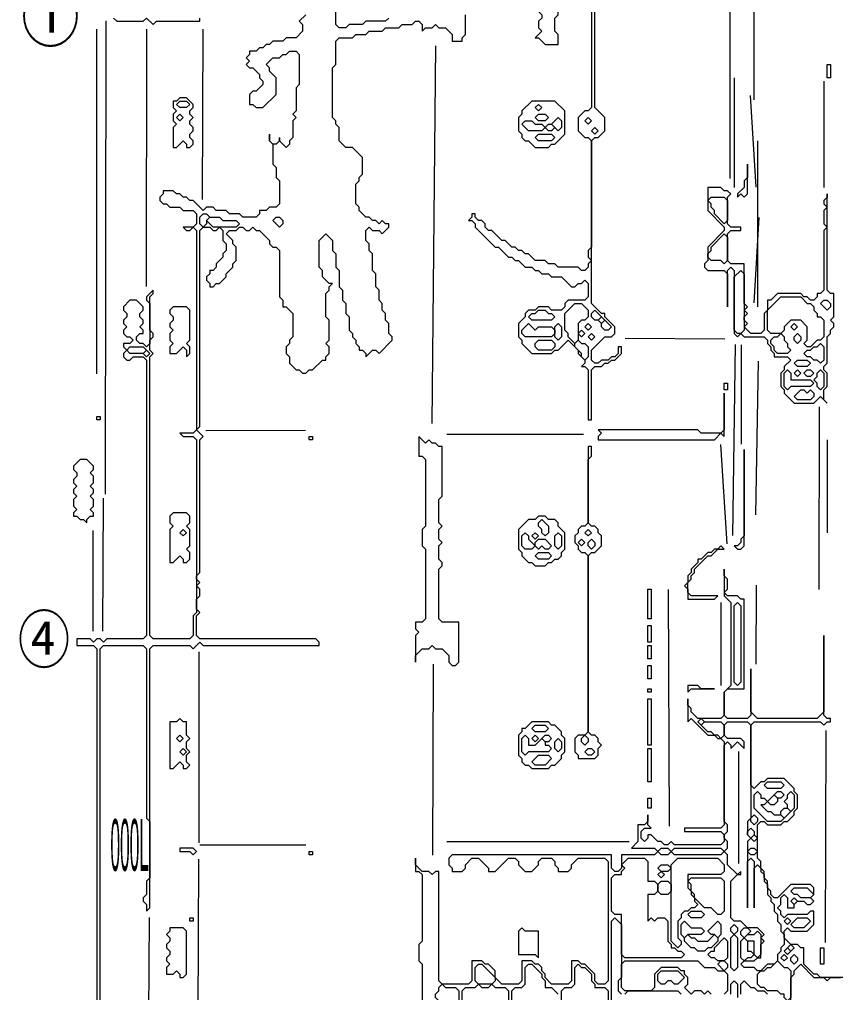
# Model space of a CAD drawing. Extents: x 10 to 1972, y 10 to 1392.
# Drawn here: x 630.7 to 876.5, y 507.5 to 800.6 of the extents above; entities that cross this region are included whole.
import ezdxf

# ---------------------------------------------------------------- set-up
doc = ezdxf.new("R2010")
doc.units = 0
for name, color, linetype, lineweight in [('OCR_TEXT', 6, 'Continuous', 0), ('RESIDUAL_GRAPHIC', 3, 'Continuous', 0), ('TEXT_FALLBACK_OUTLINE', 2, 'Continuous', 0), ('TRACE_CURVE', 6, 'Continuous', 0), ('TRACE_STRAIGHT', 5, 'Continuous', 0), ('TRACE_TEXT_SYMBOL', 6, 'Continuous', 0)]:
    doc.layers.add(name, color=color, linetype=linetype, lineweight=lineweight)
doc.styles.add('wqy-unicode', font='wqy-unicode.lff')

msp = doc.modelspace()

# ---------------------------------------------------------------- linework, layer by layer
at = {"layer": 'RESIDUAL_GRAPHIC', "color": 3}
for points in [[(843, 635), (843, 627), (845, 625), (845, 600), (843, 598), (843, 591), (842, 590), (835, 590), (833, 592), (833, 593), (832, 594), (832, 596), (832, 589), (833, 590), (838, 585), (840, 585), (841, 584), (842, 584), (843, 583), (843, 558), (842, 557), (831, 557), (831, 556), (842, 556), (843, 555), (843, 553), (842, 552), (828, 552), (827, 553), (826, 552), (825, 552), (824, 553), (823, 553), (821, 555), (820, 555), (820, 554), (819, 553), (818, 554), (818, 556), (819, 557), (821, 557), (820, 558), (820, 561), (820, 559), (819, 558), (817, 558), (817, 553), (815, 551), (822, 551), (823, 550), (822, 549), (812, 549), (812, 545), (811, 544), (810, 544), (809, 545), (809, 549), (761, 549), (760, 548), (760, 546), (761, 545), (761, 544), (764, 544), (765, 545)], [(862, 559), (864, 561), (864, 562), (865, 563), (865, 567), (864, 568), (864, 569), (861, 572), (856, 572), (855, 571), (854, 571), (852, 569), (851, 570), (851, 588), (852, 589), (872, 589), (873, 588), (874, 589), (875, 589), (875, 590), (874, 590), (873, 591), (873, 615), (873, 592), (871, 590), (853, 590), (851, 592), (851, 605), (851, 591), (850, 590), (844, 590), (843, 591), (843, 598), (844, 599), (849, 599), (849, 626), (848, 626), (847, 627), (844, 627), (843, 628), (844, 629), (844, 632), (843, 633), (843, 635)], [(843, 588), (844, 589), (850, 589), (851, 588), (851, 560), (850, 559), (850, 555), (851, 554), (850, 553), (850, 533), (850, 547), (851, 548), (852, 547), (852, 533), (852, 545), (853, 546), (854, 545), (854, 544), (855, 543), (855, 541), (856, 540), (856, 537), (857, 536), (857, 535), (858, 534), (858, 532), (859, 531), (859, 529), (860, 528), (860, 526), (861, 525), (861, 522), (860, 521), (860, 520), (859, 519), (859, 517), (858, 516), (856, 516), (854, 514), (853, 514), (852, 515), (849, 515), (848, 516), (849, 517), (852, 517), (853, 518), (854, 518), (854, 522), (855, 523), (854, 524), (855, 525), (853, 527), (850, 527), (848, 529), (846, 529), (845, 530), (845, 541), (847, 543), (848, 543), (848, 544), (847, 543), (844, 546), (844, 549), (843, 550)], [(843, 550), (844, 551), (844, 553), (843, 554), (843, 555), (844, 556), (844, 558), (843, 559), (843, 582), (844, 583), (845, 582), (845, 581), (847, 583), (849, 581), (849, 583), (848, 584), (844, 584), (843, 585), (843, 588)], [(942, 512), (872, 512), (871, 513), (870, 513), (867, 516), (867, 521), (866, 521), (865, 522), (863, 522), (861, 524), (861, 526), (862, 527), (863, 526), (868, 526), (870, 528), (870, 532), (869, 532), (868, 531), (862, 531), (861, 530), (860, 531), (860, 532), (859, 533), (860, 534), (860, 536), (861, 537), (862, 536), (862, 533), (864, 533), (864, 534), (865, 535), (867, 535), (868, 534), (869, 534), (870, 535), (869, 536), (870, 537), (870, 539), (869, 540), (863, 540), (859, 536), (858, 536), (857, 537), (857, 538), (856, 539), (856, 541), (855, 542), (855, 544), (854, 545), (854, 547), (853, 548), (853, 558), (854, 559), (855, 559), (856, 558), (860, 558), (861, 559), (862, 559)], [(754, 544), (752, 544), (750, 546), (750, 548), (750, 544), (751, 544), (752, 543), (752, 523), (751, 522), (751, 517), (752, 516), (752, 495)], [(765, 545), (765, 546), (767, 548), (769, 548), (772, 545), (772, 544), (774, 544), (778, 548), (780, 548), (781, 547), (781, 546), (783, 544), (785, 544), (787, 546), (787, 547), (788, 548), (791, 548), (792, 547), (792, 546), (793, 545), (793, 544), (796, 544), (797, 545), (797, 546), (799, 548), (807, 548), (808, 547), (808, 511), (807, 510), (805, 510), (804, 511), (804, 513), (801, 516), (800, 516), (799, 517), (797, 517), (797, 511), (796, 510), (791, 510), (789, 512), (789, 513), (788, 514), (788, 515), (787, 516), (786, 516), (785, 517), (782, 517), (782, 511), (781, 510), (776, 510), (774, 512), (774, 514), (772, 516), (771, 516), (770, 517), (767, 517), (767, 511), (766, 510), (758, 510), (757, 511), (757, 544), (756, 544), (755, 543), (754, 544)], [(809, 491), (809, 529), (810, 530), (812, 528), (812, 512), (811, 511), (811, 508), (812, 507)], [(779, 492), (779, 508), (780, 509), (782, 509), (783, 510), (783, 515), (784, 516), (785, 516), (788, 513), (788, 512), (789, 511), (789, 509), (791, 509), (793, 507)], [(794, 492), (794, 508), (795, 509), (797, 509), (798, 510), (798, 515), (799, 516), (800, 515), (801, 515), (803, 513), (803, 511), (804, 510), (804, 509), (807, 509), (808, 508), (808, 492)], [(839, 507), (838, 508), (837, 507), (836, 508), (834, 508), (833, 507), (831, 509), (832, 510), (832, 512), (831, 513), (831, 514), (830, 514), (829, 515), (824, 515), (822, 513), (822, 509), (821, 508), (813, 508), (812, 509), (812, 516), (813, 517), (835, 517), (837, 515), (840, 515), (841, 514), (843, 514), (844, 513), (844, 508), (843, 507)], [(863, 474), (863, 512), (864, 513), (864, 514), (866, 516), (870, 512), (873, 512), (874, 511), (875, 512), (878, 512)], [(764, 492), (764, 508), (765, 509), (768, 509), (769, 510)], [(769, 510), (770, 509), (772, 509), (773, 510), (774, 509), (777, 509), (778, 508), (778, 492)], [(845, 507), (845, 510), (846, 511), (847, 510), (847, 506)], [(848, 507), (848, 510), (849, 511), (851, 509), (852, 509), (853, 508), (855, 508), (856, 507)], [(813, 507), (814, 508), (829, 508), (830, 507)]]:
    msp.add_lwpolyline(points, dxfattribs=at)
for points in [[(846, 624), (847, 625), (848, 624), (848, 601), (847, 600), (846, 601)], [(835, 589), (836, 590), (837, 589), (836, 588)], [(836, 588), (837, 589), (842, 589), (843, 588), (843, 585), (842, 584), (841, 585), (840, 585), (839, 586), (838, 586)], [(855, 570), (856, 571), (860, 571), (861, 570), (860, 569), (856, 569)], [(852, 567), (853, 568), (854, 567), (854, 566), (855, 566), (856, 565), (855, 564), (854, 564), (856, 562), (857, 562), (858, 561), (860, 561), (861, 560), (860, 559), (856, 559), (852, 563)], [(858, 567), (859, 566), (859, 565), (858, 564), (857, 564), (856, 565)], [(858, 567), (859, 568), (860, 568), (861, 567), (860, 566), (859, 566)], [(862, 567), (863, 568), (864, 567), (864, 563), (863, 562), (862, 563), (862, 564), (861, 565), (862, 566)], [(860, 562), (861, 563), (862, 563), (863, 562), (861, 560), (860, 561)], [(851, 560), (852, 561), (853, 560), (853, 559), (852, 558), (851, 559)], [(850, 556), (851, 557), (852, 556), (852, 555), (851, 554), (850, 555)], [(851, 554), (852, 555), (853, 554), (852, 553)], [(823, 550), (824, 551), (826, 551), (827, 550), (826, 549), (824, 549)], [(827, 550), (828, 551), (842, 551), (843, 550), (842, 549), (828, 549)], [(850, 550), (851, 551), (852, 551), (853, 550), (852, 549), (851, 549)], [(814, 548), (819, 548), (820, 547), (820, 541), (822, 541), (823, 540), (823, 538), (822, 537), (820, 537), (820, 529), (821, 530), (822, 529), (823, 530), (825, 530), (826, 529), (826, 523), (827, 522), (827, 521), (828, 521), (829, 520), (830, 520), (831, 519), (830, 518), (813, 518), (812, 519), (812, 531), (810, 531), (809, 532), (809, 542), (810, 543), (812, 543), (812, 544), (813, 545), (812, 546)], [(823, 545), (824, 546), (826, 546), (827, 545), (826, 544), (824, 544)], [(829, 548), (841, 548), (843, 546), (843, 544), (842, 543), (832, 543), (832, 539), (833, 538), (833, 537), (834, 536), (834, 535), (835, 534), (834, 533), (833, 533), (832, 532), (831, 532), (830, 531), (830, 530), (829, 529), (829, 524), (830, 523), (830, 522), (829, 521), (827, 523), (827, 546)], [(823, 543), (824, 544), (825, 543), (824, 542)], [(823, 540), (824, 541), (826, 541), (827, 540), (827, 538), (826, 537), (824, 537), (823, 538)], [(832, 541), (833, 542), (842, 542), (843, 541), (843, 532), (842, 531), (841, 531), (839, 533), (837, 533), (834, 536), (834, 537), (833, 538), (833, 540)], [(863, 538), (864, 539), (868, 539), (870, 537), (869, 536), (866, 536), (865, 537), (864, 537)], [(863, 535), (864, 536), (865, 535), (864, 534)], [(832, 531), (833, 532), (836, 532), (837, 531), (836, 530), (833, 530)], [(830, 528), (831, 529), (833, 527), (836, 527), (837, 526), (836, 525), (832, 525), (831, 524), (830, 525)], [(841, 529), (842, 528), (842, 525), (841, 524), (840, 525), (839, 525), (838, 526)], [(845, 527), (846, 528), (847, 527), (847, 526), (846, 525), (845, 526)], [(861, 529), (862, 530), (863, 529), (862, 528)], [(865, 530), (868, 530), (869, 529), (867, 527), (864, 527), (863, 528)], [(831, 524), (832, 525), (833, 524), (834, 524), (835, 523), (838, 523), (840, 525), (841, 524), (841, 523), (839, 521), (838, 521), (837, 520), (835, 520), (834, 521), (833, 521), (831, 523)], [(845, 524), (846, 525), (847, 524), (847, 515), (846, 514), (845, 515)], [(848, 526), (849, 527), (850, 527), (851, 526), (849, 524), (848, 525)], [(852, 525), (853, 526), (854, 525), (854, 519), (853, 518), (852, 519), (852, 523), (850, 523), (849, 524), (850, 525)], [(843, 524), (844, 523), (844, 518), (843, 517), (841, 517), (840, 518), (839, 518), (838, 519), (839, 520), (840, 520), (840, 521)], [(848, 523), (849, 524), (850, 523), (850, 520), (851, 520), (852, 519), (851, 518), (850, 518), (849, 517), (848, 518)], [(862, 521), (863, 522), (864, 521), (863, 520)], [(860, 518), (861, 519), (862, 518), (861, 517)], [(861, 520), (862, 521), (863, 520), (862, 519)], [(863, 518), (864, 519), (865, 518), (865, 517), (864, 516), (863, 517)], [(768, 515), (769, 516), (770, 516), (774, 512), (774, 511), (773, 510), (769, 510), (768, 511)], [(841, 516), (842, 517), (843, 517), (844, 516), (844, 515), (843, 514)], [(859, 517), (861, 515), (862, 515), (863, 514), (863, 506), (862, 505), (861, 506), (861, 507), (860, 507), (859, 508), (856, 508), (855, 509), (854, 509), (853, 510), (853, 513), (854, 514), (855, 514), (856, 515), (857, 515)], [(823, 513), (824, 514), (829, 514), (831, 512), (829, 510), (828, 510), (827, 511), (826, 511), (825, 510), (824, 510), (823, 511)], [(757, 509), (758, 510), (759, 509), (762, 509), (763, 508), (763, 495), (762, 494), (758, 494), (756, 496), (756, 504), (757, 505), (756, 506), (756, 507), (757, 508)]]:
    msp.add_lwpolyline(points, close=True, dxfattribs=at)
at = {"layer": 'TEXT_FALLBACK_OUTLINE', "color": 2}
for points in [[(677, 714), (676, 713), (676, 712), (677, 711), (677, 710), (676, 709), (676, 708), (677, 707), (676, 706), (676, 704), (677, 703), (676, 702), (676, 700), (678, 700), (680, 702), (681, 701), (681, 699), (682, 700), (682, 702), (681, 703), (682, 704), (682, 713), (681, 714)], [(649, 668), (647, 666), (647, 665), (648, 664), (648, 663), (647, 662), (647, 661), (648, 660), (647, 659), (647, 658), (648, 657), (647, 656), (647, 654), (648, 653), (647, 652), (647, 651), (648, 651), (649, 650), (650, 650), (651, 649), (651, 650), (652, 651), (653, 651), (653, 652), (652, 653), (653, 654), (653, 656), (652, 657), (653, 658), (653, 659), (652, 660), (653, 661), (653, 663), (652, 664), (653, 665), (653, 666), (651, 668)]]:
    msp.add_lwpolyline(points, close=True, dxfattribs=at)
at = {"layer": 'TRACE_CURVE', "color": 6}
for points in [[(803, 827), (803, 774), (802, 773), (801, 773), (799, 771), (799, 767), (801, 765), (802, 765), (803, 764), (803, 732), (802, 731), (802, 729), (803, 728), (802, 727), (802, 726), (801, 725), (800, 725), (799, 726), (793, 726), (792, 727), (790, 727), (789, 728), (786, 728), (784, 730), (783, 730), (782, 731), (781, 731), (780, 732), (779, 732), (777, 734), (776, 734), (773, 737), (772, 737), (771, 738), (771, 739), (770, 740), (769, 740), (768, 741), (768, 742), (767, 742)], [(810, 698), (812, 700), (812, 702), (811, 702), (811, 700), (810, 699), (809, 699), (808, 698), (806, 698), (805, 697), (804, 697), (803, 698), (803, 701), (807, 705), (809, 705), (810, 706), (810, 708), (807, 711), (807, 712), (806, 712), (803, 715), (803, 764), (804, 765), (805, 765), (807, 767), (807, 771), (804, 774), (804, 827)], [(742, 801), (741, 800), (735, 800), (734, 799), (730, 799), (729, 798), (727, 798), (726, 799), (726, 810)], [(659, 801), (660, 800), (668, 800), (669, 801), (671, 799), (672, 800), (685, 800), (685, 801)], [(717, 802), (715, 800), (716, 799), (716, 797), (714, 795), (711, 795), (710, 794), (707, 794), (706, 793), (705, 793), (704, 792), (703, 792), (702, 791), (700, 791), (700, 790), (699, 789), (700, 788), (699, 787), (700, 786), (701, 786), (703, 784), (703, 783), (704, 782), (704, 781), (702, 779), (701, 779), (700, 778), (700, 775), (701, 775), (702, 774), (704, 774), (708, 778), (708, 783), (706, 785), (706, 786), (705, 787), (707, 789), (709, 789), (710, 790), (711, 790), (712, 791), (714, 791), (715, 790), (715, 781), (714, 780), (714, 773), (713, 772), (714, 771), (713, 770), (713, 765), (712, 764), (712, 763), (711, 762), (709, 764)], [(751, 800), (752, 799), (752, 797), (753, 798), (755, 798), (756, 799), (757, 798), (759, 798), (761, 796), (761, 794), (764, 794), (764, 795), (765, 796), (765, 802)], [(737, 701), (738, 701), (739, 700), (743, 704), (743, 705), (742, 706), (742, 709), (741, 710), (741, 712), (740, 713), (740, 715), (739, 716), (739, 719), (738, 720), (738, 724), (737, 725), (737, 730), (736, 731), (736, 733), (735, 734), (735, 737), (736, 738), (737, 737), (739, 737), (740, 736), (742, 738), (742, 739), (741, 739), (740, 740), (739, 739), (738, 740), (737, 740), (736, 741), (735, 741), (733, 743), (733, 744), (732, 745), (732, 751), (733, 752), (733, 753), (734, 754), (734, 759), (731, 762), (729, 762), (727, 764), (727, 768), (726, 769), (726, 770), (725, 771), (725, 786), (726, 787), (726, 794), (727, 795), (731, 795), (732, 796), (735, 796), (736, 797), (740, 797), (741, 798), (745, 798), (746, 799), (749, 799), (750, 800), (751, 800)], [(709, 764), (709, 765), (709, 764), (708, 763), (707, 763), (706, 764), (706, 766), (706, 764), (707, 763), (707, 757), (708, 756), (708, 753), (709, 752), (709, 745), (708, 744), (706, 744), (705, 743), (703, 743), (703, 742), (702, 741), (698, 741), (697, 742), (694, 742), (693, 743), (690, 743), (689, 744), (687, 744), (686, 743), (683, 746), (682, 746), (681, 747), (680, 747), (679, 748), (678, 748), (677, 749), (674, 749), (674, 748), (673, 747), (673, 746), (674, 745), (675, 745), (676, 744), (679, 744), (680, 743), (683, 743), (684, 742), (684, 739), (683, 738), (680, 738), (681, 737), (682, 737), (683, 738), (684, 737), (684, 677), (683, 676), (679, 676), (680, 675), (683, 675), (684, 674), (684, 622), (683, 621), (683, 615), (682, 614), (671, 614)], [(838, 750), (838, 743), (843, 738), (843, 737), (838, 732), (838, 728), (837, 727), (837, 726), (838, 725), (843, 725), (844, 724), (844, 714), (844, 725), (845, 726), (846, 725), (846, 706), (847, 705), (848, 706), (849, 705), (855, 705), (856, 704), (856, 703), (857, 702), (857, 701), (858, 700), (858, 699), (862, 699), (863, 698), (861, 696), (861, 695), (860, 694), (860, 690), (861, 689), (861, 688), (864, 685), (870, 685), (872, 687), (874, 685), (873, 686), (873, 689), (874, 690), (874, 694), (873, 695), (873, 696), (874, 697), (874, 705), (875, 706), (875, 707), (876, 708), (876, 709), (875, 710), (876, 711), (876, 718), (875, 718), (874, 719), (874, 748), (874, 747), (873, 746), (873, 745), (874, 744), (873, 743), (873, 739), (874, 738), (873, 737)], [(873, 737), (873, 719), (872, 718), (871, 718), (871, 717), (870, 716), (869, 716), (868, 717), (867, 717), (866, 718), (859, 718), (857, 716), (856, 716), (856, 713), (855, 712), (855, 707), (854, 706), (851, 706), (849, 708), (850, 709), (849, 710), (849, 711), (850, 712), (849, 713), (850, 714), (849, 715), (849, 727), (845, 727), (844, 728), (844, 736), (845, 737), (848, 737), (848, 738), (845, 738), (844, 739), (844, 747), (845, 748), (844, 749), (843, 749), (842, 750), (838, 750)], [(767, 742), (767, 741), (766, 740), (767, 740), (768, 739), (768, 738), (774, 732), (775, 732), (778, 729), (779, 729), (780, 728), (781, 728), (783, 726), (785, 726), (786, 725), (787, 725), (788, 724), (790, 724), (791, 723), (794, 723), (797, 720), (798, 720), (799, 721), (800, 721), (801, 722), (802, 721), (802, 717), (801, 716), (796, 716), (795, 715), (795, 714), (794, 713), (791, 713), (790, 714), (787, 714), (786, 713), (784, 713), (783, 712), (783, 711), (781, 709), (781, 705), (782, 704), (782, 703), (785, 700), (791, 700), (792, 701), (793, 701), (796, 704), (799, 701), (799, 700), (801, 698), (801, 697), (800, 696), (801, 696), (802, 695), (802, 680), (803, 680), (803, 695), (804, 696), (806, 696), (807, 697), (808, 697), (809, 698), (810, 698)], [(686, 612), (721, 612), (721, 613), (720, 614), (685, 614), (684, 615), (684, 621), (685, 622), (684, 623), (684, 626), (685, 627), (685, 629), (684, 630), (685, 631), (684, 632), (684, 633), (685, 634), (685, 674), (686, 675), (684, 677), (685, 678), (685, 737), (686, 738), (688, 738), (689, 737), (690, 737), (691, 738), (692, 737), (692, 734), (693, 733), (693, 731), (692, 730), (692, 729), (690, 727), (690, 726), (689, 725), (688, 725), (688, 724), (687, 723), (687, 722), (688, 721), (688, 720), (689, 720), (690, 721), (691, 721), (693, 723), (693, 724), (695, 726), (695, 727), (696, 728), (696, 732), (695, 733), (695, 734), (693, 736), (694, 737), (696, 737), (697, 738), (698, 738), (699, 737), (700, 737), (701, 738), (702, 737), (703, 737), (706, 734)], [(706, 734), (706, 733), (707, 732), (708, 732), (709, 731), (709, 717), (710, 716), (710, 714), (711, 714), (713, 712), (713, 705), (712, 704), (712, 703), (711, 702), (711, 700), (712, 699), (712, 697), (714, 695), (715, 695), (716, 694), (717, 694), (718, 695), (719, 695), (722, 698), (723, 698), (723, 699), (724, 700), (724, 702), (723, 703), (724, 704), (724, 710), (723, 711), (723, 718), (724, 719), (724, 720), (725, 721), (724, 721), (722, 723), (722, 725), (721, 726), (721, 734), (723, 736), (725, 734), (725, 731), (726, 730), (726, 726), (727, 725), (727, 720), (728, 719), (728, 716), (729, 715), (729, 712), (730, 711), (730, 707), (731, 706), (731, 705), (732, 704), (732, 703), (733, 702), (733, 701), (734, 701), (735, 700), (735, 699), (737, 701)], [(671, 614), (670, 615), (670, 699), (671, 700), (670, 701), (670, 704), (671, 705), (671, 706), (670, 707), (670, 717), (671, 718), (671, 719), (669, 717), (669, 716), (670, 715), (670, 703), (669, 702), (668, 703), (667, 703), (666, 704), (666, 705), (667, 706), (668, 706), (668, 707), (667, 708), (668, 709), (668, 710), (667, 711), (667, 712), (668, 713), (668, 714), (666, 716), (664, 716), (662, 714), (662, 713), (663, 712), (663, 711), (662, 710), (662, 709), (663, 708), (662, 707), (662, 706), (663, 705), (664, 705), (665, 704), (664, 703), (662, 703), (662, 702), (663, 701), (662, 700), (662, 699), (663, 698), (664, 698), (665, 699), (668, 699), (669, 698), (669, 615), (668, 614), (657, 614), (656, 613), (655, 614), (654, 614), (653, 613), (652, 614)], [(652, 614), (648, 614), (648, 612), (653, 612), (654, 611), (654, 490)], [(655, 496), (655, 611), (656, 612), (668, 612), (669, 611), (669, 560), (670, 559), (670, 542), (669, 541), (669, 537), (668, 536), (668, 535), (669, 534), (669, 532), (670, 533), (670, 611), (671, 612), (682, 612), (683, 611), (685, 613), (686, 612)]]:
    msp.add_lwpolyline(points, dxfattribs=at)
for points in [[(801, 770), (802, 771), (803, 770), (802, 769)], [(803, 767), (804, 768), (805, 767), (804, 766)], [(838, 746), (839, 747), (843, 747), (844, 746), (844, 740), (843, 739), (840, 742), (840, 743), (839, 744), (839, 745)], [(685, 741), (686, 742), (687, 742), (688, 741), (687, 740), (687, 739), (686, 738), (685, 739)], [(687, 740), (688, 741), (691, 741), (692, 740), (696, 740), (697, 739), (696, 738), (689, 738)], [(707, 740), (708, 741), (709, 741), (710, 740), (710, 739), (709, 738)], [(843, 736), (844, 735), (844, 728), (843, 727), (842, 728), (839, 728), (838, 729), (838, 730), (839, 731), (839, 732)], [(848, 725), (849, 724), (849, 707), (848, 706), (847, 706), (846, 707), (846, 723)], [(860, 717), (866, 717), (868, 715), (869, 715), (870, 714), (870, 713), (871, 712), (871, 711), (872, 711), (873, 710), (873, 705), (872, 704), (871, 704), (869, 702), (868, 702), (867, 703), (868, 704), (868, 708), (866, 710), (863, 710), (861, 708), (861, 707), (860, 706), (857, 706), (856, 707), (856, 713)], [(872, 715), (873, 716), (874, 716), (875, 715), (875, 714), (874, 713)], [(786, 712), (787, 713), (789, 713), (790, 712), (791, 712), (792, 711), (791, 710), (785, 710), (784, 711), (785, 712)], [(798, 715), (800, 715), (802, 713), (802, 711), (801, 710), (800, 710), (799, 709), (799, 704), (798, 703), (796, 705), (796, 706), (795, 707), (795, 712)], [(803, 712), (804, 713), (806, 711), (805, 710), (804, 710), (803, 711)], [(805, 710), (806, 711), (807, 710), (806, 709)], [(806, 709), (807, 710), (809, 708), (808, 707), (807, 707), (806, 708)], [(784, 709), (786, 707), (787, 708), (791, 708), (792, 707), (792, 706), (791, 705), (783, 705), (782, 706), (782, 707)], [(792, 708), (793, 709), (794, 708), (794, 705), (793, 704), (792, 705)], [(799, 706), (800, 707), (801, 706), (800, 705)], [(801, 708), (802, 709), (803, 708), (802, 707)], [(863, 708), (864, 709), (865, 708), (864, 707)], [(786, 703), (787, 704), (791, 704), (792, 703), (792, 702), (791, 701), (787, 701), (786, 702)], [(798, 703), (799, 704), (800, 703), (801, 703), (802, 702), (802, 699), (801, 698), (800, 699), (800, 700), (798, 702)], [(802, 705), (803, 706), (804, 705), (803, 704)], [(859, 705), (860, 706), (861, 705), (861, 704), (862, 703), (862, 702), (863, 701), (862, 700), (859, 700), (858, 701), (858, 702), (857, 703), (857, 704), (858, 705)], [(864, 705), (865, 706), (866, 705), (866, 704), (865, 703), (864, 704)], [(663, 701), (664, 702), (668, 702), (669, 701), (668, 700), (664, 700)], [(668, 700), (669, 701), (670, 700), (669, 699)], [(871, 702), (872, 703), (873, 702), (873, 698), (872, 697), (871, 698), (870, 698), (869, 699), (868, 699), (867, 700), (868, 701), (869, 701), (870, 702)], [(864, 697), (865, 698), (868, 698), (869, 697), (868, 696), (865, 696)], [(861, 694), (862, 695), (863, 694), (863, 692), (869, 692), (870, 691), (869, 690), (863, 690), (862, 689), (861, 690)], [(864, 694), (865, 695), (866, 694), (865, 693)], [(867, 694), (868, 695), (869, 695), (870, 694), (869, 693), (868, 693)], [(871, 694), (872, 695), (873, 694), (873, 690), (872, 689), (871, 690), (871, 691), (870, 692), (871, 693)], [(866, 689), (867, 689), (868, 688), (869, 689), (870, 688), (870, 687), (869, 686), (865, 686), (864, 687)], [(751, 675), (751, 669), (752, 669), (753, 668), (753, 648), (752, 647), (752, 642), (753, 641), (753, 620), (752, 619), (750, 619), (750, 617), (751, 616), (750, 615), (750, 607), (750, 609), (752, 611), (754, 611), (755, 612), (756, 611), (758, 611), (760, 609), (760, 607), (761, 606), (762, 606), (763, 607), (763, 619), (758, 619), (757, 620), (757, 635), (758, 636), (758, 637), (757, 638), (757, 642), (758, 643), (757, 644), (757, 647), (758, 648), (757, 649), (757, 656), (758, 657), (758, 672), (757, 672), (756, 673), (755, 673), (754, 674), (753, 673)], [(802, 672), (802, 649), (801, 648), (800, 648), (799, 647), (799, 646), (798, 645), (798, 643), (799, 642), (799, 641), (800, 640), (801, 640), (802, 639), (802, 586), (801, 585), (799, 585), (798, 584), (798, 580), (799, 579), (799, 578), (804, 578), (805, 579), (805, 581), (806, 582), (805, 583), (805, 584), (804, 585), (803, 585), (802, 586), (802, 639), (803, 640), (804, 640), (806, 642), (806, 645), (805, 646), (805, 647), (804, 648), (803, 648), (802, 649), (802, 668), (803, 669), (803, 672)], [(801, 646), (802, 647), (803, 646), (802, 645)], [(799, 643), (800, 644), (801, 643), (800, 642)], [(802, 643), (803, 644), (804, 643), (804, 642), (803, 641), (802, 642)], [(800, 584), (801, 585), (802, 584), (802, 583), (801, 582), (800, 583)], [(801, 580), (802, 581), (803, 581), (804, 580), (803, 579), (802, 579)]]:
    msp.add_lwpolyline(points, close=True, dxfattribs=at)
at = {"layer": 'TRACE_STRAIGHT', "color": 5}
for p, q in [((844.73, 752.63), (844.76, 847.63)), ((851.88, 821.38), (851.88, 776.38)), ((656.62, 657.63), (656.86, 800.12)), ((654.03, 693.87), (654.06, 797.63)), ((669.02, 720.12), (669.05, 797.63)), ((685.84, 746.37), (686.01, 797.63)), ((754.97, 678.89), (756.11, 792.66)), ((846, 783), (846, 750)), ((873, 782), (873, 750)), ((850.8, 777.64), (852.53, 750.01)), ((853, 764), (853, 714)), ((851.95, 715.19), (853.45, 740.95)), ((813.12, 704.57), (843.14, 704.34)), ((845.54, 645.13), (846.37, 702.63)), ((848.12, 702.62), (848.12, 672.62)), ((852.49, 651.39), (853.27, 697.64)), ((871.59, 628.87), (871.62, 683.88)), ((686.87, 676.81), (716.88, 676.88)), ((759.38, 675.7), (800.63, 675.7)), ((841.9, 672.55), (843.75, 642.59)), ((874, 674), (874, 646)), ((655.83, 616.37), (656.07, 656.39)), ((652.87, 616.38), (652.95, 646.65)), ((852.56, 606.37), (852.73, 630.14)), ((826.13, 628.87), (826.43, 557.62)), ((842, 625), (842, 600)), ((684.7, 610.12), (684.7, 552.62)), ((755.25, 548.88), (755.38, 606.38)), ((873.47, 522.62), (873.67, 586.38)), ((847.4, 546.37), (847.41, 580.13)), ((685, 552), (717, 552)), ((759.38, 552.96), (814.38, 552.96)), ((684.47, 491.37), (684.78, 547.63)), ((669.61, 491.37), (669.88, 530.14))]:
    msp.add_line(p, q, dxfattribs=at)
at = {"layer": 'TRACE_TEXT_SYMBOL', "color": 6}
for points in [[(788, 806), (787, 805), (787, 803), (788, 802), (788, 801), (787, 800), (787, 798), (788, 797), (786, 795), (787, 795), (789, 793), (793, 793), (793, 796), (792, 797), (792, 801), (793, 802), (793, 805), (792, 806), (791, 805), (790, 806)], [(874, 787), (875, 787), (875, 783), (874, 783)], [(679, 777), (678, 776), (677, 776), (677, 774), (678, 773), (677, 772), (677, 770), (678, 769), (677, 768), (677, 762), (678, 762), (680, 764), (681, 763), (681, 762), (682, 762), (683, 763), (683, 764), (682, 765), (682, 766), (683, 767), (683, 768), (682, 769), (682, 770), (683, 771), (682, 772), (682, 773), (683, 774), (683, 775), (681, 777)], [(678, 775), (679, 776), (681, 776), (682, 775), (681, 774), (679, 774)], [(785, 776), (782, 773), (782, 772), (781, 771), (781, 767), (782, 766), (782, 765), (783, 764), (784, 764), (786, 762), (790, 762), (791, 763), (792, 763), (795, 766), (795, 773), (792, 776)], [(786, 774), (787, 775), (788, 774), (787, 773)], [(678, 771), (679, 772), (680, 771), (679, 770)], [(786, 771), (787, 772), (789, 772), (790, 771), (789, 770), (787, 770)], [(793, 771), (794, 770), (794, 768), (793, 767), (791, 769)], [(782, 769), (783, 770), (785, 770), (786, 769), (788, 769), (789, 768), (788, 767), (784, 767)], [(789, 768), (790, 769), (791, 769), (792, 768), (791, 767), (790, 767)], [(786, 765), (787, 766), (791, 766), (792, 765), (791, 764), (787, 764)], [(850, 757), (850, 753), (849, 752), (849, 750), (847, 748), (847, 747), (848, 748), (849, 747), (850, 748)], [(843, 691), (844, 691), (844, 689), (843, 689)], [(843, 688), (843, 677), (842, 676), (836, 676), (835, 677), (805, 677), (806, 676), (805, 675), (805, 674), (840, 674), (842, 676), (843, 675)], [(654, 681), (655, 681), (655, 680), (654, 680)], [(718, 675), (719, 675), (719, 674), (718, 674)], [(849, 671), (849, 645), (848, 644), (848, 643), (847, 642), (846, 642), (847, 641), (848, 641), (849, 642)], [(677, 652), (676, 651), (676, 649), (677, 648), (676, 647), (676, 637), (677, 637), (679, 639), (680, 638), (680, 637), (681, 637), (682, 638), (682, 640), (681, 641), (682, 642), (682, 647), (681, 648), (682, 649), (682, 651), (681, 652)], [(787, 651), (786, 650), (784, 650), (781, 647), (781, 641), (782, 640), (782, 639), (784, 637), (785, 637), (786, 636), (789, 636), (790, 637), (791, 637), (792, 638), (793, 638), (794, 639), (794, 640), (795, 641), (795, 646), (793, 648), (793, 649), (792, 650), (790, 650), (789, 651)], [(787, 649), (788, 650), (790, 648), (790, 646), (789, 645), (788, 646), (788, 647), (787, 648)], [(679, 646), (680, 647), (681, 646), (680, 645)], [(782, 645), (783, 646), (784, 645), (784, 644), (786, 642), (785, 641), (783, 641), (782, 642)], [(785, 645), (786, 646), (787, 645), (786, 644)], [(792, 645), (793, 646), (794, 645), (794, 642), (793, 641), (792, 642)], [(786, 643), (787, 644), (789, 644), (791, 642), (790, 641), (789, 641), (788, 642), (787, 641), (786, 642)], [(842, 642), (841, 641), (840, 641), (839, 640), (838, 640), (836, 638), (835, 638), (835, 637), (833, 635), (833, 634), (832, 633), (832, 631), (831, 630), (832, 629), (832, 626), (840, 626), (841, 627), (833, 627), (832, 628), (832, 631), (833, 632), (833, 633), (834, 634), (834, 635), (838, 639), (839, 639), (841, 641), (843, 641)], [(786, 639), (787, 640), (790, 640), (791, 639), (790, 638), (787, 638)], [(820, 629), (821, 629), (821, 620), (820, 620)], [(820, 618), (821, 618), (821, 613), (820, 613)], [(820, 612), (821, 612), (821, 608), (820, 608)], [(820, 606), (821, 606), (821, 602), (820, 602)], [(820, 599), (821, 599), (821, 598), (820, 598)], [(832, 600), (832, 598), (833, 599), (840, 599), (836, 599), (835, 600)], [(820, 596), (821, 596), (821, 582), (820, 582)], [(679, 590), (678, 589), (676, 589), (676, 575), (677, 575), (679, 577), (680, 576), (680, 575), (681, 575), (682, 576), (681, 577), (681, 579), (682, 580), (681, 581), (681, 583), (682, 584), (681, 585), (681, 589), (680, 589)], [(785, 589), (783, 587), (782, 587), (782, 586), (781, 585), (781, 579), (782, 578), (782, 577), (783, 576), (784, 576), (785, 575), (790, 575), (791, 576), (792, 576), (794, 578), (794, 579), (795, 580), (795, 584), (794, 585), (794, 586), (792, 588), (791, 588), (790, 589)], [(785, 587), (786, 588), (789, 588), (790, 587), (789, 586), (786, 586)], [(678, 584), (679, 585), (680, 584), (679, 583)], [(782, 584), (783, 585), (784, 584), (784, 582), (786, 582), (788, 584), (789, 583), (789, 582), (790, 582), (791, 581), (790, 580), (784, 580), (783, 579), (782, 580)], [(785, 584), (786, 585), (787, 584), (786, 583)], [(788, 584), (789, 585), (790, 585), (791, 584), (790, 583), (789, 583)], [(792, 583), (793, 584), (794, 583), (794, 581), (793, 580), (792, 581)], [(679, 580), (680, 581), (681, 580), (680, 579)], [(820, 581), (821, 581), (821, 571), (820, 571)], [(787, 579), (790, 579), (791, 578), (789, 576), (786, 576), (785, 577)], [(820, 566), (821, 566), (821, 563), (820, 563)], [(679, 551), (679, 550), (682, 550), (683, 549), (684, 550), (683, 551)], [(718, 550), (719, 550), (719, 549), (718, 549)], [(682, 530), (683, 530), (683, 529), (682, 529)], [(676, 527), (676, 526), (675, 525), (676, 524), (676, 523), (675, 522), (675, 521), (676, 520), (676, 519), (675, 518), (675, 517), (676, 516), (675, 515), (675, 513), (677, 513), (678, 514), (679, 513), (679, 512), (680, 512), (681, 513), (681, 526), (680, 527)], [(782, 527), (781, 526), (781, 519), (786, 519), (787, 518), (787, 526), (783, 526)], [(872, 521), (873, 521), (873, 516), (872, 516)]]:
    msp.add_lwpolyline(points, close=True, dxfattribs=at)

# ---------------------------------------------------------------- texts
at = {"layer": 'OCR_TEXT', "color": 6, "style": 'wqy-unicode'}
for s, height, width, p in [('①', 14.82, 0.875886, (631.19, 793.98)), ('④', 14.04, 0.827226, (630.17, 606.82)), ('000L', 15.6, 0.25, (658.11, 544.14))]:
    msp.add_text(s, height=height, dxfattribs=dict(at, width=width)).set_placement(p)

doc.saveas('drawing.dxf')
